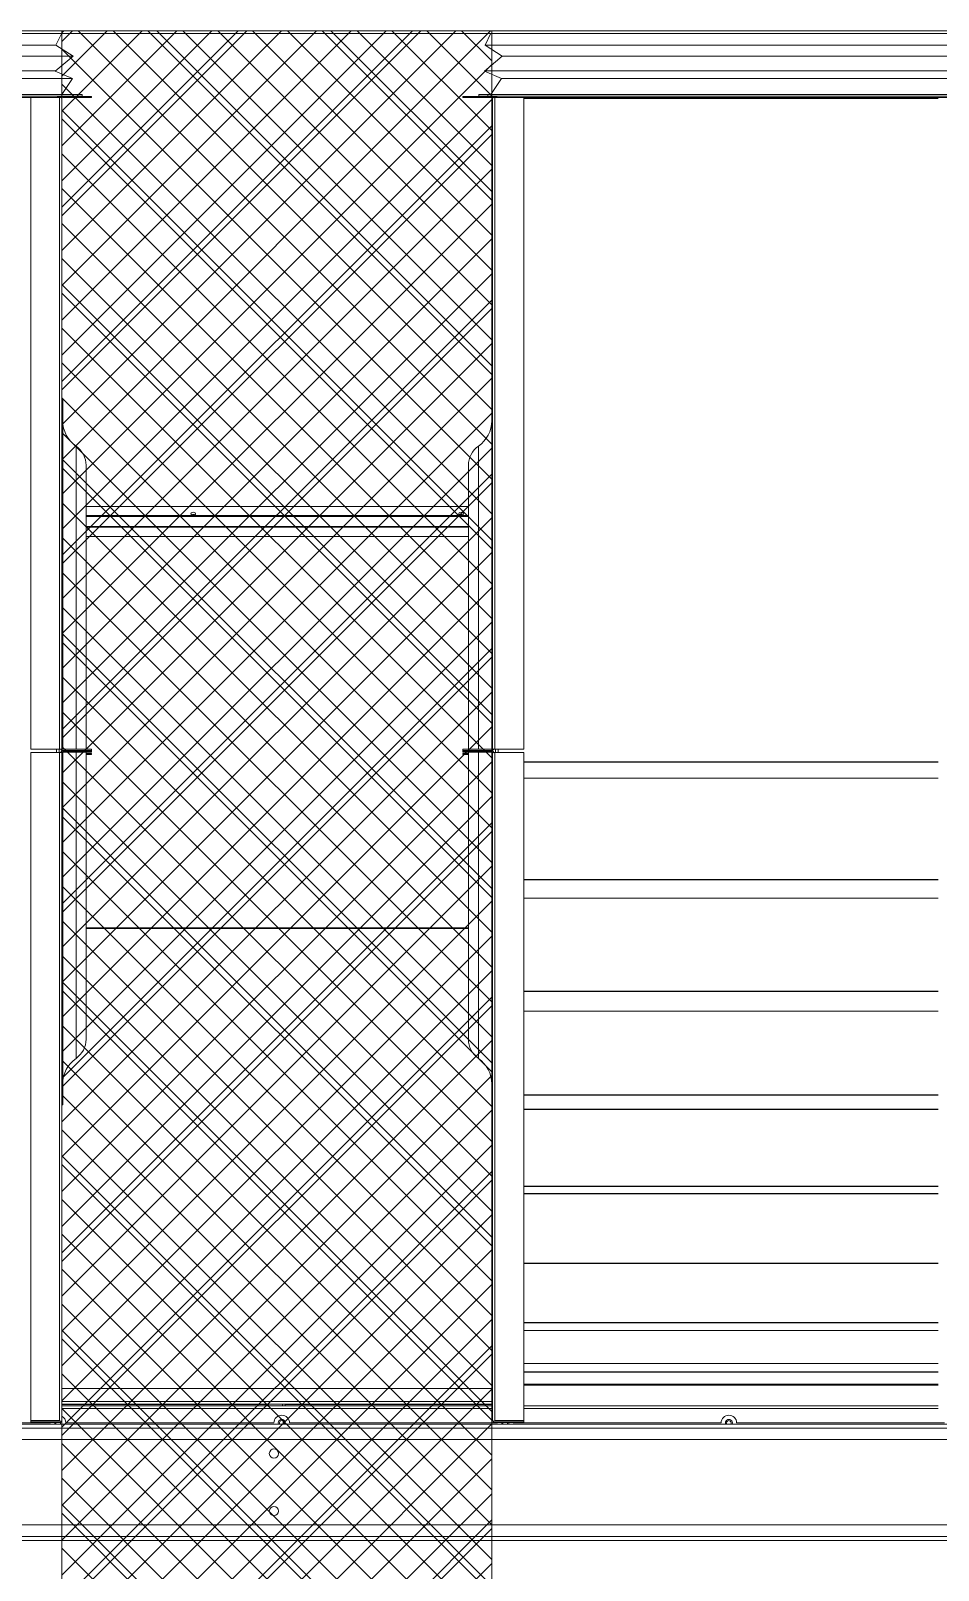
# Model space of a CAD drawing. Header units: millimetres. Extents: x 12896 to 42303, y 9438 to 30233.
# Drawn here: x 32408 to 33577, y 17309 to 19292 of the extents above; entities that cross this region are included whole.
import ezdxf

# ---------------------------------------------------------------- set-up
doc = ezdxf.new("R2010")
doc.units = ezdxf.units.MM

# ---------------------------------------------------------------- blocks, each defined once
blk = doc.blocks.new('3753456')
at = {"color": 0, "lineweight": 5}
for p, q in [((337590.2, 91235.5), (337597.8, 91251)), ((337612.3, 91221.4), (337590.2, 91235.5)), ((337589.4, 91202.2), (337612.3, 91221.4)), ((337611.6, 91192.6), (337589.4, 91202.2)), ((337597.8, 91172), (337611.6, 91192.6))]:
    blk.add_line(p, q, dxfattribs=at)
blk = doc.blocks.new('347246')
at = {"color": 0, "lineweight": 5}
for p, q in [((426217.9, 88814.5), (425602.7, 88814.5)), ((425624.9, 88800.5), (426240.1, 88800.5)), ((426217.2, 88781.3), (425602, 88781.3)), ((425624.1, 88771.7), (426239.3, 88771.7))]:
    blk.add_line(p, q, dxfattribs=at)
for p in [(88012.5, -2421), (88627.7, -2421)]:
    blk.add_blockref('3753456', p, dxfattribs=at)
blk = doc.blocks.new('2')
at = {"lineweight": 20}
h = blk.add_hatch(dxfattribs=at)
h.set_pattern_fill('ANSI37', scale=50)
h.set_pattern_definition([(45, (-1432394.39, -471194.46), (-112.253202, 112.253202), []), (135, (-1432394.39, -471194.46), (-112.253202, -112.253202), [])])
h.paths.add_polyline_path([(33001.4, 17175.9), (33001.4, 19292.3), (32447.6, 19292.3), (32447.6, 17175.9)])
at = {"lineweight": 5}
h = blk.add_hatch(dxfattribs=at)
h.set_pattern_fill('ANSI37', scale=10)
h.set_pattern_definition([(45, (-1432394.39, -415976.966), (-22.4506403, 22.4506403), []), (135, (-1432394.39, -415976.966), (-22.4506403, -22.4506403), [])])
h.paths.add_polyline_path([(33001.4, 17175.9), (33001.4, 19292.3), (32447.6, 19292.3), (32447.6, 17175.9)])
at = {"color": 7, "lineweight": 20}
for p, q in [((31550.6, 19292.3), (35059.2, 19292.3)), ((31550.9, 19288.9), (35059.2, 19288.9)), ((31755.5, 17497.5), (34854.3, 17497.5)), ((31755.5, 17492.3), (34854.3, 17492.3)), ((32289.2, 17477.5), (34320.7, 17477.5)), ((31755.5, 17367.5), (34854.3, 17367.5)), ((34854.3, 17352.7), (31755.5, 17352.7)), ((34854.3, 17347.5), (31755.5, 17347.5))]:
    blk.add_line(p, q, dxfattribs=at)
at = {"color": 7, "lineweight": 20, "ltscale": 0.2695}
for p, q in [((32474, 19210.3), (31827.2, 19210.3)), ((32474, 19208.3), (31827.2, 19208.3)), ((33643, 19210.3), (32996.2, 19210.3)), ((33643, 19208.3), (32996.2, 19208.3))]:
    blk.add_line(p, q, dxfattribs=at)
at = {"color": 7, "lineweight": 20, "ltscale": 0.251167}
for p, q in [((31839.2, 19208.3), (32442, 19208.3)), ((31839.2, 19206.3), (32442, 19206.3)), ((33008.2, 19208.3), (33611, 19208.3)), ((33008.2, 19206.3), (33611, 19206.3))]:
    blk.add_line(p, q, dxfattribs=at)
at = {"color": 7, "lineweight": 20, "ltscale": 0.349833}
for p, q in [((32407.6, 18366.7), (32407.6, 19206.3)), ((32444.8, 19206.3), (32444.8, 18366.7)), ((33005.4, 19206.3), (33005.4, 18366.7)), ((33042.6, 18366.7), (33042.6, 19206.3))]:
    blk.add_line(p, q, dxfattribs=at)
at = {"color": 7, "lineweight": 20, "ltscale": 0.0155}
for p, q in [((32407.6, 19206.3), (32444.8, 19206.3)), ((32448.8, 19207.9), (32486, 19207.9)), ((32448.8, 19206.3), (32486, 19206.3)), ((33001.4, 19207.9), (32964.2, 19207.9)), ((33001.4, 19206.3), (32964.2, 19206.3)), ((33042.6, 19206.3), (33005.4, 19206.3)), ((32444.8, 18366.7), (32407.6, 18366.7)), ((32448.8, 18366.7), (32486, 18366.7)), ((32448.8, 18365.1), (32486, 18365.1)), ((32486, 18364.5), (32448.8, 18364.5)), ((33001.4, 18366.7), (32964.2, 18366.7)), ((33001.4, 18365.1), (32964.2, 18365.1)), ((32964.2, 18364.5), (33001.4, 18364.5)), ((33005.4, 18366.7), (33042.6, 18366.7)), ((32444.8, 18362.5), (32407.6, 18362.5)), ((32486, 18362.9), (32448.8, 18362.9)), ((32964.2, 18362.9), (33001.4, 18362.9)), ((33005.4, 18362.5), (33042.6, 18362.5)), ((32444.8, 17501.9), (32407.6, 17501.9)), ((32407.6, 17501.6), (32444.8, 17501.6)), ((32444.8, 17501.1), (32407.6, 17501.1)), ((32444.8, 17499.5), (32407.6, 17499.5)), ((33005.4, 17501.9), (33042.6, 17501.9)), ((33042.6, 17501.6), (33005.4, 17501.6)), ((33005.4, 17501.1), (33042.6, 17501.1)), ((33005.4, 17499.5), (33042.6, 17499.5))]:
    blk.add_line(p, q, dxfattribs=at)
at = {"color": 7, "lineweight": 20, "ltscale": 0.000833333}
for p, q in [((32442, 19206.3), (32442, 19208.3)), ((32474, 19210.3), (32474, 19208.3)), ((32984.7, 19210.3), (32984.7, 19208.3)), ((32996.2, 19210.3), (32996.2, 19208.3)), ((33008.2, 19206.3), (33008.2, 19208.3))]:
    blk.add_line(p, q, dxfattribs=at)
at = {"color": 7, "lineweight": 20, "ltscale": 0.001167}
blk.add_line((32444.8, 19207.9), (32442, 19207.9), dxfattribs=at)
at = {"color": 7, "lineweight": 20, "ltscale": 0.000167}
blk.add_line((32442.4, 19207), (32442, 19207), dxfattribs=at)
at = {"color": 7, "lineweight": 20, "ltscale": 0.00036512}
for p, q in [((32442.4, 19207.2), (32442.4, 19206.3)), ((32444, 19207.2), (32444, 19206.3)), ((33006.2, 19206.3), (33006.2, 19207.2)), ((33007.8, 19206.3), (33007.8, 19207.2))]:
    blk.add_line(p, q, dxfattribs=at)
at = {"color": 7, "lineweight": 20, "ltscale": 0.000666667}
for p, q in [((32444, 19207.2), (32442.4, 19207.2)), ((32446.6, 19206.9), (32447.9, 19205.9)), ((32486, 19207.9), (32486, 19206.3)), ((32964.2, 19207.9), (32964.2, 19206.3)), ((33003.6, 19206.9), (33002.4, 19205.9)), ((33006.2, 19207.2), (33007.8, 19207.2)), ((32446.6, 18366.2), (32447.9, 18367.2)), ((32486, 18365.1), (32486, 18366.7)), ((32486, 18364.5), (32486, 18362.9)), ((32964.2, 18365.1), (32964.2, 18366.7)), ((32964.2, 18364.5), (32964.2, 18362.9)), ((33003.6, 18366.2), (33002.4, 18367.2)), ((32446.3, 18363), (32447.7, 18362.3)), ((32486, 18361.5), (32486, 18359.9)), ((32964.2, 18361.5), (32964.2, 18359.9)), ((33003.9, 18363), (33002.5, 18362.3)), ((32407.6, 17501.1), (32407.6, 17499.5)), ((33042.6, 17501.1), (33042.6, 17499.5))]:
    blk.add_line(p, q, dxfattribs=at)
at = {"color": 7, "lineweight": 20, "ltscale": 0.000333381}
blk.add_line((32444.8, 19207), (32444, 19207), dxfattribs=at)
at = {"color": 7, "lineweight": 20, "ltscale": 0.000266463}
blk.add_line((32444.8, 19206.3), (32444.8, 19207), dxfattribs=at)
at = {"color": 7, "lineweight": 20, "ltscale": 0.000824955}
for p, q in [((32446.8, 19206.3), (32444.8, 19206.3)), ((33003.4, 19206.3), (33005.4, 19206.3)), ((32446.8, 18366.7), (32444.8, 18366.7)), ((33003.4, 18366.7), (33005.4, 18366.7)), ((32446.8, 17501.1), (32444.8, 17501.1)), ((33003.4, 17501.1), (33005.4, 17501.1))]:
    blk.add_line(p, q, dxfattribs=at)
at = {"color": 7, "lineweight": 20, "ltscale": 0.000508058}
for p, q in [((32445.5, 19206.8), (32446.5, 19207.6)), ((33004.7, 19206.8), (33003.8, 19207.6))]:
    blk.add_line(p, q, dxfattribs=at)
at = {"color": 7, "lineweight": 20, "ltscale": 8.11136e-06}
blk.add_line((32447.6, 19205.2), (32447.6, 19205.1), dxfattribs=at)
at = {"color": 7, "lineweight": 20, "ltscale": 0.348833}
for p, q in [((32447.6, 19205.1), (32447.6, 18367.9)), ((33002.6, 19205.1), (33002.6, 18367.9))]:
    blk.add_line(p, q, dxfattribs=at)
at = {"color": 7, "lineweight": 20, "ltscale": 0.008333}
blk.add_line((32474, 19208.3), (32454, 19208.3), dxfattribs=at)
at = {"color": 7, "lineweight": 20, "ltscale": 0.004802}
for p, q in [((32996.2, 19210.3), (32984.7, 19210.3)), ((32996.2, 19208.3), (32984.7, 19208.3))]:
    blk.add_line(p, q, dxfattribs=at)
at = {"color": 7, "lineweight": 20, "ltscale": 0.004989}
blk.add_line((33008.2, 19208.3), (32996.2, 19208.3), dxfattribs=at)
at = {"color": 7, "lineweight": 20, "ltscale": 0.001166}
blk.add_line((33005.4, 19207.9), (33008.2, 19207.9), dxfattribs=at)
at = {"color": 7, "lineweight": 20, "ltscale": 0.000266053}
blk.add_line((33005.4, 19206.3), (33005.4, 19207), dxfattribs=at)
at = {"color": 7, "lineweight": 20, "ltscale": 0.000333286}
blk.add_line((33005.4, 19207), (33006.2, 19207), dxfattribs=at)
at = {"color": 7, "lineweight": 20, "ltscale": 0.000166333}
blk.add_line((33007.8, 19207), (33008.2, 19207), dxfattribs=at)
at = {"color": 7, "lineweight": 20, "ltscale": 0.2225}
for p, q in [((33042.6, 19204.9), (33576.6, 19204.9)), ((33042.6, 18350.6), (33576.6, 18350.6)), ((33042.6, 18350), (33576.6, 18350)), ((33042.6, 18329.7), (33576.6, 18329.7)), ((33042.6, 18329.4), (33576.6, 18329.4)), ((33042.6, 18199), (33576.6, 18199)), ((33042.6, 18198.4), (33576.6, 18198.4)), ((33042.6, 18175.1), (33576.6, 18175.1)), ((33042.6, 18174.8), (33576.6, 18174.8)), ((33042.6, 18055.2), (33576.6, 18055.2)), ((33042.6, 18054.7), (33576.6, 18054.7)), ((33042.6, 18029.5), (33576.6, 18029.5)), ((33042.6, 18029.2), (33576.6, 18029.2)), ((33042.6, 17921.8), (33576.6, 17921.8)), ((33042.6, 17921.3), (33576.6, 17921.3)), ((33042.6, 17903.1), (33576.6, 17903.1)), ((33042.6, 17902.9), (33576.6, 17902.9)), ((33042.6, 17803.8), (33576.6, 17803.8)), ((33042.6, 17803.4), (33576.6, 17803.4)), ((33042.6, 17794.5), (33576.6, 17794.5)), ((33042.6, 17794.3), (33576.6, 17794.3)), ((33042.6, 17704.8), (33576.6, 17704.8)), ((33042.6, 17704.4), (33576.6, 17704.4)), ((33042.6, 17628.2), (33576.6, 17628.2)), ((33042.6, 17628), (33576.6, 17628)), ((33042.6, 17618.1), (33576.6, 17618.1)), ((33042.6, 17618), (33576.6, 17618)), ((33042.6, 17575.5), (33576.6, 17575.5)), ((33042.6, 17575.4), (33576.6, 17575.4)), ((33042.6, 17564.6), (33576.6, 17564.6)), ((33042.6, 17564.5), (33576.6, 17564.5)), ((33042.6, 17548.9), (33576.6, 17548.9)), ((33042.6, 17548.8), (33576.6, 17548.8)), ((33042.6, 17547.4), (33576.6, 17547.4)), ((33042.6, 17520.8), (33576.6, 17520.8)), ((33576.6, 17517.5), (33042.6, 17517.5))]:
    blk.add_line(p, q, dxfattribs=at)
at = {"color": 7, "lineweight": 20, "ltscale": 0.023157}
for p, q in [((32447.6, 18761.4), (32447.6, 18816.9)), ((32448.8, 18761.4), (32448.8, 18816.9)), ((33001.4, 17964.5), (33001.4, 17908.9))]:
    blk.add_line(p, q, dxfattribs=at)
at = {"color": 7, "lineweight": 20, "ltscale": 0.0005}
for p, q in [((32447.6, 18816.9), (32448.8, 18816.9)), ((33002.6, 18816.9), (33001.4, 18816.9)), ((32447.6, 17908.9), (32448.8, 17908.9)), ((33002.6, 17908.9), (33001.4, 17908.9))]:
    blk.add_line(p, q, dxfattribs=at)
at = {"color": 7, "lineweight": 20, "ltscale": 0.187583}
blk.add_line((33001.4, 18816.9), (33001.4, 18366.7), dxfattribs=at)
at = {"color": 7, "lineweight": 20, "ltscale": 0.16394}
blk.add_line((32447.6, 18367.9), (32447.6, 18761.4), dxfattribs=at)
at = {"color": 7, "lineweight": 20, "ltscale": 0.164426}
blk.add_line((32448.8, 18366.7), (32448.8, 18761.4), dxfattribs=at)
at = {"color": 7, "lineweight": 20, "ltscale": 0.020113}
for p, q in [((32466, 18709), (32466, 18757.3)), ((32984.3, 18016.9), (32984.3, 17968.6))]:
    blk.add_line(p, q, dxfattribs=at)
at = {"color": 7, "lineweight": 20, "ltscale": 0.162715}
blk.add_line((32984.3, 18757.3), (32984.3, 18366.7), dxfattribs=at)
at = {"color": 7, "lineweight": 20, "ltscale": 0.018857}
for p, q in [((32478.8, 18732.6), (32478.8, 18687.4)), ((32478.8, 17993.2), (32478.8, 18038.5)), ((32971.4, 17993.2), (32971.4, 18038.5))]:
    blk.add_line(p, q, dxfattribs=at)
at = {"color": 7, "lineweight": 20, "ltscale": 0.152458}
for p, q in [((32478.8, 18366.7), (32478.8, 18732.6)), ((32971.4, 18366.7), (32971.4, 18732.6))]:
    blk.add_line(p, q, dxfattribs=at)
at = {"color": 7, "lineweight": 20, "ltscale": 0.142602}
blk.add_line((32466, 18366.7), (32466, 18709), dxfattribs=at)
at = {"color": 7, "lineweight": 20, "ltscale": 0.133601}
blk.add_line((32478.8, 18687.4), (32478.8, 18366.7), dxfattribs=at)
at = {"color": 7, "lineweight": 20, "ltscale": 0.205257}
for p, q in [((32971.4, 18679.6), (32478.8, 18679.6)), ((32971.4, 18667.9), (32478.8, 18667.9)), ((32971.4, 18666.6), (32478.8, 18666.6)), ((32971.4, 18653.9), (32478.8, 18653.9)), ((32971.4, 18652.7), (32478.8, 18652.7)), ((32478.8, 18640.7), (32971.4, 18640.7)), ((32971.4, 18136.7), (32478.8, 18136.7)), ((32971.4, 18135.8), (32478.8, 18135.8))]:
    blk.add_line(p, q, dxfattribs=at)
at = {"color": 7, "lineweight": 20, "ltscale": 0.00175}
for p, q in [((32440.6, 18362.5), (32440.6, 18366.7)), ((32444, 18362.5), (32444, 18366.7)), ((33006.2, 18362.5), (33006.2, 18366.7)), ((33009.6, 18362.5), (33009.6, 18366.7))]:
    blk.add_line(p, q, dxfattribs=at)
at = {"color": 7, "lineweight": 20, "ltscale": 1.40382e-05}
blk.add_line((32447.6, 18367.9), (32447.6, 18367.9), dxfattribs=at)
at = {"color": 7, "lineweight": 20, "ltscale": 0.000474957}
blk.add_line((32447.6, 18364.3), (32447.6, 18365.4), dxfattribs=at)
at = {"color": 7, "lineweight": 20, "ltscale": 0.000250005}
for p, q in [((32448.8, 18364.5), (32448.8, 18365.1)), ((32984.3, 18365.1), (32984.3, 18364.5)), ((33001.4, 18365.1), (33001.4, 18364.5))]:
    blk.add_line(p, q, dxfattribs=at)
at = {"color": 7, "lineweight": 20, "ltscale": 0.000250003}
blk.add_line((32466, 18364.5), (32466, 18365.1), dxfattribs=at)
at = {"color": 7, "lineweight": 20, "ltscale": 0.00025}
for p, q in [((32478.8, 18365.1), (32478.8, 18364.5)), ((32478.8, 18364.5), (32478.8, 18365.1))]:
    blk.add_line(p, q, dxfattribs=at)
at = {"color": 7, "lineweight": 20, "ltscale": 0.000249486}
for p, q in [((32486, 18364.5), (32486, 18365.1)), ((32964.2, 18364.5), (32964.2, 18365.1))]:
    blk.add_line(p, q, dxfattribs=at)
at = {"color": 7, "lineweight": 20, "ltscale": 0.000250031}
blk.add_line((32971.4, 18364.5), (32971.4, 18365.1), dxfattribs=at)
at = {"color": 7, "lineweight": 20, "ltscale": 0.000475359}
blk.add_line((33002.6, 18365.4), (33002.6, 18364.3), dxfattribs=at)
at = {"color": 7, "lineweight": 20, "ltscale": 0.358583}
for p, q in [((32407.6, 17501.9), (32407.6, 18362.5)), ((32444.8, 18362.5), (32444.8, 17501.9)), ((33005.4, 18362.5), (33005.4, 17501.9)), ((33042.6, 17501.9), (33042.6, 18362.5))]:
    blk.add_line(p, q, dxfattribs=at)
at = {"color": 7, "lineweight": 20, "ltscale": 0.000912135}
for p, q in [((32447, 18362.5), (32444.8, 18362.5)), ((33003.2, 18362.5), (33005.4, 18362.5))]:
    blk.add_line(p, q, dxfattribs=at)
at = {"color": 7, "lineweight": 20, "ltscale": 0.000112267}
blk.add_line((32446, 18362.9), (32446.3, 18362.9), dxfattribs=at)
at = {"color": 7, "lineweight": 20, "ltscale": 0.000166667}
blk.add_line((32446, 18362.9), (32446, 18362.5), dxfattribs=at)
at = {"color": 7, "lineweight": 20, "ltscale": 1.44759e-05}
blk.add_line((32447.6, 18361.8), (32447.6, 18361.7), dxfattribs=at)
at = {"color": 7, "lineweight": 20, "ltscale": 0.188681}
blk.add_line((32447.6, 17908.9), (32447.6, 18361.8), dxfattribs=at)
at = {"color": 7, "lineweight": 20, "ltscale": 0.358083}
for p, q in [((32447.6, 18361.7), (32447.6, 17502.3)), ((33002.6, 18361.7), (33002.6, 17502.3))]:
    blk.add_line(p, q, dxfattribs=at)
at = {"color": 7, "lineweight": 20, "ltscale": 0.189167}
blk.add_line((32448.8, 17908.9), (32448.8, 18362.9), dxfattribs=at)
at = {"color": 7, "lineweight": 20, "ltscale": 0.164299}
blk.add_line((32466, 17968.6), (32466, 18362.9), dxfattribs=at)
at = {"color": 7, "lineweight": 20, "ltscale": 0.154042}
blk.add_line((32478.8, 18362.9), (32478.8, 17993.2), dxfattribs=at)
at = {"color": 7, "lineweight": 20, "ltscale": 0.135185}
for p, q in [((32478.8, 18038.5), (32478.8, 18362.9)), ((32971.4, 18038.5), (32971.4, 18362.9))]:
    blk.add_line(p, q, dxfattribs=at)
at = {"color": 7, "lineweight": 20, "ltscale": 0.003004}
for p, q in [((32486, 18361.5), (32478.8, 18361.5)), ((32486, 18359.9), (32478.8, 18359.9))]:
    blk.add_line(p, q, dxfattribs=at)
at = {"color": 7, "lineweight": 20, "ltscale": 0.003003}
for p, q in [((32964.2, 18361.5), (32971.4, 18361.5)), ((32964.2, 18359.9), (32971.4, 18359.9))]:
    blk.add_line(p, q, dxfattribs=at)
at = {"color": 7, "lineweight": 20, "ltscale": 0.144186}
blk.add_line((32984.3, 18362.9), (32984.3, 18016.9), dxfattribs=at)
at = {"color": 7, "lineweight": 20, "ltscale": 0.16601}
blk.add_line((33001.4, 18362.9), (33001.4, 17964.5), dxfattribs=at)
at = {"color": 7, "lineweight": 20, "ltscale": 0.000112674}
blk.add_line((33004.2, 18362.9), (33003.9, 18362.9), dxfattribs=at)
at = {"color": 7, "lineweight": 20, "ltscale": 0.000166447}
blk.add_line((33004.2, 18362.9), (33004.2, 18362.5), dxfattribs=at)
at = {"color": 7, "lineweight": 20, "ltscale": 0.23125}
for p, q in [((33002.6, 17543.3), (32447.6, 17543.3)), ((33002.6, 17526.7), (32447.6, 17526.7)), ((33002.6, 17523.3), (32447.6, 17523.3)), ((33002.6, 17520.9), (32447.6, 17520.9)), ((33002.6, 17517.5), (32447.6, 17517.5))]:
    blk.add_line(p, q, dxfattribs=at)
at = {"color": 7, "lineweight": 20, "ltscale": 0.109501}
blk.add_line((32710.4, 17522.9), (32447.6, 17522.9), dxfattribs=at)
at = {"color": 7, "lineweight": 20, "ltscale": 0.001}
for p, q in [((32710.4, 17520.9), (32710.4, 17523.3)), ((32713.8, 17520.9), (32713.8, 17523.3)), ((32732, 17520.9), (32732, 17523.3)), ((32735.4, 17520.9), (32735.4, 17523.3))]:
    blk.add_line(p, q, dxfattribs=at)
at = {"color": 7, "lineweight": 20, "ltscale": 0.111332}
blk.add_line((33002.6, 17522.9), (32735.4, 17522.9), dxfattribs=at)
at = {"color": 7, "lineweight": 20, "ltscale": 0.007669}
blk.add_line((33042.6, 17520.8), (33042.6, 17502.4), dxfattribs=at)
at = {"color": 7, "lineweight": 20, "ltscale": 0.111667}
for p, q in [((32432.9, 17498.9), (32164.9, 17498.9)), ((32720.9, 17498.9), (32452.9, 17498.9)), ((33008.9, 17498.9), (32740.9, 17498.9)), ((33296.9, 17498.9), (33028.9, 17498.9)), ((33584.9, 17498.9), (33316.9, 17498.9))]:
    blk.add_line(p, q, dxfattribs=at)
at = {"color": 7, "lineweight": 20, "ltscale": 0.000128262}
blk.add_line((32407.6, 17501.9), (32407.6, 17501.6), dxfattribs=at)
at = {"color": 7, "lineweight": 20, "ltscale": 0.000333333}
for p, q in [((32444.8, 17501.1), (32444.8, 17501.9)), ((33005.4, 17501.1), (33005.4, 17501.9))]:
    blk.add_line(p, q, dxfattribs=at)
at = {"color": 7, "lineweight": 20, "ltscale": 0.000364732}
for p, q in [((32446.3, 17501.1), (32447, 17500.6)), ((33003.9, 17501.1), (33003.2, 17500.6))]:
    blk.add_line(p, q, dxfattribs=at)
at = {"color": 7, "lineweight": 20, "ltscale": 0.001514}
blk.add_line((32732.9, 17497.5), (32732.9, 17501.2), dxfattribs=at)
at = {"color": 7, "lineweight": 20, "ltscale": 0.00033324}
blk.add_line((33042.6, 17502.4), (33042.6, 17501.6), dxfattribs=at)
at = {"color": 7, "lineweight": 20, "ltscale": 1.02319e-05}
blk.add_line((32527.5, 17347.5), (32527.5, 17347.5), dxfattribs=at)
at = {"color": 7, "lineweight": 20, "ltscale": 1.03489e-05}
blk.add_line((32537.7, 17347.5), (32537.7, 17347.5), dxfattribs=at)
at = {"color": 0, "lineweight": 20}
blk.add_lwpolyline([(32447.6, 19292.3), (33001.4, 19292.3), (33001.4, 17175.9), (32447.6, 17175.9)], close=True, dxfattribs=at)
at = {"color": 7, "lineweight": 20}
for centre in [(32720.9, 17459.5), (32720.9, 17385.5)]:
    blk.add_circle(centre, 6, dxfattribs=at)
for centre, radius, start, end in [((32442.4, 19204.9), 3.68, 22.2509, 30.9821), ((32448.8, 19205.1), 2.8, 90, 154.6231), ((32443.4, 19204.5), 4.36, 38.0862, 46.078), ((32448.8, 19205.1), 1.2, 90, 180), ((33001.4, 19205.1), 2.8, 25.3769, 90), ((33001.4, 19205.1), 1.2, 0, 90), ((33006.8, 19204.5), 4.36, 133.922, 141.9136), ((33007.9, 19204.9), 3.68, 149.0179, 157.7491), ((32488.8, 18790.1), 40, 180, 235.142), ((32961.4, 18790.1), 40, 304.858, 359.9364), ((32448.8, 18732.6), 30, 0, 55.142), ((33001.4, 18732.6), 30, 124.858, 180), ((32448.8, 18361.7), 2.8, 90, 163.3985), ((32448.8, 18367.9), 2.8, 205.3769, 270), ((32448.8, 18367.9), 1.2, 180, 270), ((33001.4, 18367.9), 1.2, 270, 0), ((33001.4, 18367.9), 2.8, 270, 334.6231), ((33001.4, 18361.7), 2.8, 16.6015, 90), ((32448.8, 18361.7), 1.2, 90, 180), ((33001.4, 18361.7), 1.2, 0, 90), ((32448.8, 17993.2), 30, 304.858, 360), ((33001.4, 17993.2), 30, 180, 235.142), ((32488.8, 17935.8), 40, 124.858, 180), ((32961.4, 17935.8), 40, 0.0643, 55.142), ((32442.9, 17498.9), 10, 176.5502, 180), ((32442.9, 17498.9), 10, 164.372, 167.291), ((32442.9, 17498.9), 4.5, 172.3377, 198.1247), ((32442.9, 17498.9), 4.5, 143.2266, 150.7324), ((32442.9, 17498.9), 3, 168.463, 207.8181), ((32442.9, 17498.9), 3, 116.1063, 132.8335), ((32442.9, 17498.9), 3, 50.7044, 63.8937), ((32444.8, 17502.3), 2.8, 270, 0), ((32442.9, 17498.9), 3, 332.1843, 15.1322), ((32442.9, 17498.9), 4.5, 341.8738, 22.685), ((32442.9, 17498.9), 10, 0, 61.9635), ((32730.9, 17498.9), 10, 0, 180), ((32730.9, 17498.9), 4.5, 341.8738, 198.1247), ((32730.9, 17498.9), 3, 332.1838, 207.8181), ((33005.4, 17502.3), 2.8, 180, 270), ((33018.9, 17498.9), 10, 176.5602, 180), ((33018.9, 17498.9), 10, 164.372, 167.291), ((33018.9, 17498.9), 4.5, 172.3377, 198.1252), ((33018.9, 17498.9), 4.5, 143.2266, 150.7324), ((33018.9, 17498.9), 3, 168.463, 207.8181), ((33018.9, 17498.9), 3, 116.1063, 132.8335), ((33018.9, 17498.9), 3, 47.1857, 63.8937), ((33018.9, 17498.9), 3, 332.1835, 11.537), ((33018.9, 17498.9), 4.5, 29.2676, 36.7734), ((33018.9, 17498.9), 4.5, 341.8738, 7.6849), ((33018.9, 17498.9), 10, 12.709, 15.628), ((33018.9, 17498.9), 10, 0, 3.4398), ((33306.9, 17498.9), 10, 0, 180), ((33306.9, 17498.9), 4.5, 341.8738, 198.1251), ((33306.9, 17498.9), 3, 332.1837, 207.8181), ((32688.6, 17352.7), 5.2, 269.7403, 270), ((32753.2, 17352.7), 5.2, 270, 270.2597)]:
    blk.add_arc(centre, radius, start, end, dxfattribs=at)
for centre, major_axis, ratio, start_param, end_param in [((32444.8, 19206.3), (-2.8, 0), 0.596826, 4.080564, 4.712389), ((32444.8, 19206.3), (-1.2, 0), 0.596826, 4.080564, 4.712389), ((33005.4, 19206.3), (2.8, 0), 0.596826, 1.570796, 2.202621), ((33005.4, 19206.3), (1.2, 0), 0.596826, 1.570796, 2.202621), ((32616.9, 18670.2), (3, 0), 0.642788, 1.070796, 3.141564), ((32616.9, 18670.2), (3, 0), 0.642788, 3.141564, 6.283156), ((32616.9, 18666.4), (-4.5, 0), 0.642788, 4.202452, 5.222326), ((32616.9, 18670.2), (3, 0), 0.642788, 6.283156, 7.353982), ((32961.9, 18670.2), (3, 0), 0.642788, 1.070796, 3.141564), ((32961.9, 18670.2), (3, 0), 0.642788, 3.141564, 6.283156), ((32961.9, 18666.4), (-4.5, 0), 0.642788, 4.202452, 5.222326), ((32961.9, 18670.2), (3, 0), 0.642788, 6.283156, 7.353982), ((32444.8, 17503), (-2.8, 0), 0.49986, 3.128995, 3.141593)]:
    blk.add_ellipse(centre, major_axis=major_axis, ratio=ratio, start_param=start_param, end_param=end_param, dxfattribs=at)
for points in [[(32446.8, 19206.3), (32447.1, 19206.1), (32447.3, 19205.9), (32447.5, 19205.6), (32447.6, 19205.4), (32447.6, 19205.1)], [(33003.4, 19206.3), (33003.1, 19206.1), (33002.9, 19205.9), (33002.7, 19205.6), (33002.6, 19205.4), (33002.6, 19205.1)], [(32446.8, 18366.7), (32447.1, 18367), (32447.3, 18367.2), (32447.5, 18367.4), (32447.6, 18367.7), (32447.6, 18367.9)], [(33003.4, 18366.7), (33003.1, 18367), (33002.9, 18367.2), (33002.7, 18367.4), (33002.6, 18367.7), (33002.6, 18367.9)], [(32447, 18362.5), (32447.2, 18362.4), (32447.4, 18362.2), (32447.5, 18362.1), (32447.6, 18361.9), (32447.6, 18361.7)], [(33003.2, 18362.5), (33003, 18362.4), (33002.8, 18362.2), (33002.7, 18362.1), (33002.6, 18361.9), (33002.6, 18361.7)], [(32446.8, 17501.1), (32447.1, 17501.4), (32447.3, 17501.6), (32447.5, 17501.8), (32447.6, 17502.1), (32447.6, 17502.3)], [(33003.4, 17501.1), (33003.1, 17501.4), (33002.9, 17501.6), (33002.7, 17501.8), (33002.6, 17502.1), (33002.6, 17502.3)]]:
    blk.add_open_spline(points, degree=5, dxfattribs=at)
at = {"color": 0, "lineweight": 20}
for p in [(-393777.9, -69540.7), (-392609.9, -69540.7)]:
    blk.add_blockref('347246', p, dxfattribs=at)

msp = doc.modelspace()

# ---------------------------------------------------------------- block references
msp.add_blockref('2', (0, 0))

doc.saveas('drawing.dxf')
